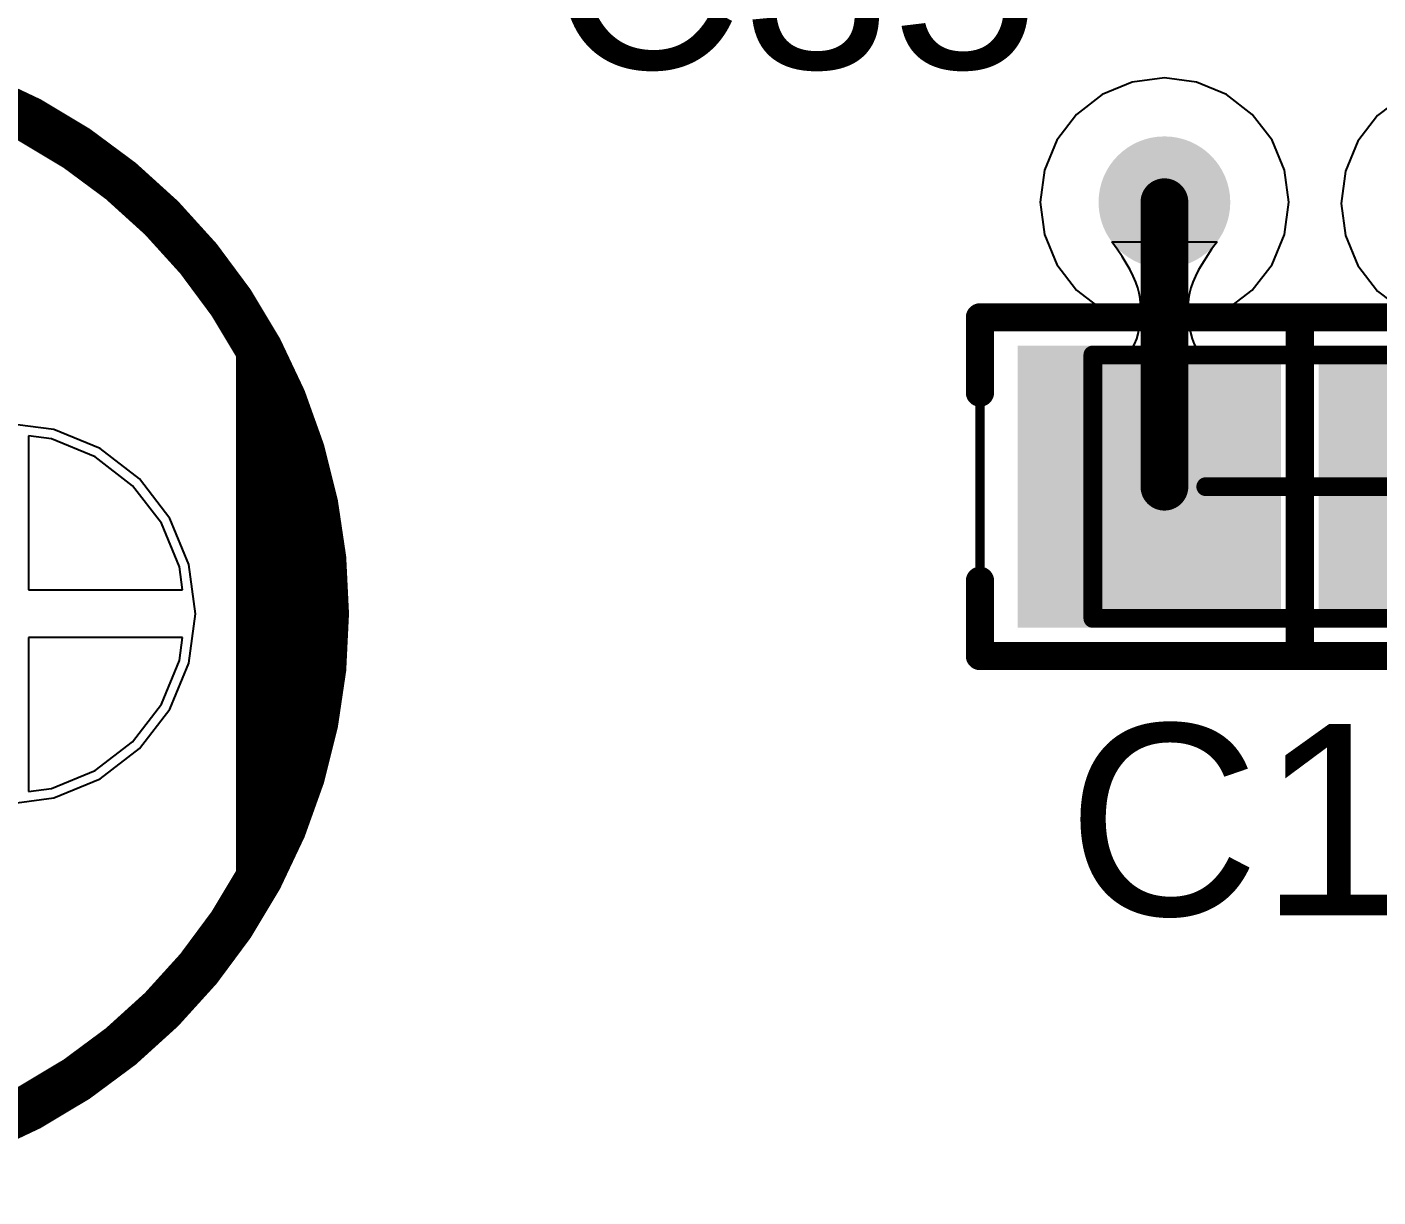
# Model space of a CAD drawing. Header units: inches. Extents: x -0.01 to 3.94, y -0.06 to 4.68.
# Drawn here: x 3.3454 to 3.6281, y 1.9785 to 2.2233 of the extents above; entities that cross this region are included whole.
import ezdxf

# ---------------------------------------------------------------- set-up
doc = ezdxf.new("R2010")
doc.units = ezdxf.units.IN
doc.header["$MEASUREMENT"] = 0
for name, color, linetype in [('Bottom Layer', 5, 'Continuous'), ('Bottom Solder', 6, 'Continuous'), ('Int1 -GND)', 16, 'Continuous'), ('Int2 -PWR)', 76, 'Continuous'), ('Multi-Layer', 9, 'Continuous'), ('Pad Holes', 156, 'Continuous'), ('Top 3D Body', 56, 'Continuous'), ('Top Courtyard', 56, 'Continuous'), ('Top Layer', 1, 'Continuous'), ('Top Overlay', 2, 'Continuous'), ('Top Paste', 8, 'Continuous'), ('Top Solder', 216, 'Continuous'), ('Via Holes', 16, 'Continuous')]:
    doc.layers.add(name, color=color, linetype=linetype)
doc.styles.add('Arial', font='', dxfattribs={"height": 0.2})
doc.styles.get('Arial').set_extended_font_data('Arial')

# ---------------------------------------------------------------- blocks, each defined once
blk = doc.blocks.new('ED49B4F6_595F_4D62_96BB_D7184CAA9B94_571')
at = {"layer": 'Bottom Layer'}
h = blk.add_hatch(color=5, dxfattribs=at)
edge = h.paths.add_edge_path()
edge.add_arc((0.05, 0), 0.02756, 0, 360)
at = {"layer": 'Bottom Solder'}
h = blk.add_hatch(color=6, dxfattribs=at)
edge = h.paths.add_edge_path()
edge.add_arc((0.05, 0), 0.02953, 0, 360)
at = {"layer": 'Int1 -GND)'}
h = blk.add_hatch(color=7, dxfattribs=at)
edge = h.paths.add_edge_path()
edge.add_arc((0.05, 0), 0.02756, 0, 360)
at = {"layer": 'Int2 -PWR)'}
h = blk.add_hatch(color=7, dxfattribs=at)
edge = h.paths.add_edge_path()
edge.add_arc((0.05, 0), 0.02756, 0, 360)
at = {"layer": 'Multi-Layer'}
h = blk.add_hatch(color=9, dxfattribs=at)
edge = h.paths.add_edge_path()
edge.add_arc((0.05, 0), 0.02756, 0, 360)
at = {"layer": 'Pad Holes'}
h = blk.add_hatch(color=7, dxfattribs=at)
edge = h.paths.add_edge_path()
edge.add_arc((0.05, 0), 0.0175, 0, 360)
at = {"layer": 'Top Layer'}
h = blk.add_hatch(color=1, dxfattribs=at)
edge = h.paths.add_edge_path()
edge.add_arc((0.05, 0), 0.02756, 0, 360)
at = {"layer": 'Top Solder'}
h = blk.add_hatch(color=216, dxfattribs=at)
edge = h.paths.add_edge_path()
edge.add_arc((0.05, 0), 0.02953, 0, 360)
at = {"layer": 'Top 3D Body'}
for points in [[(0.11614, 0, 0.00394, 0.00394, 1), (-0.11614, 0, 0.00394, 0.00394, 1)], [(0.11516, 0, 0.00197, 0.00197, 1), (0.11713, 0, 0.00197, 0.00197, 1)]]:
    blk.add_lwpolyline(points, format="xyseb", close=True, dxfattribs=at)
at = {"layer": 'Top Courtyard'}
for points in [[(0.12008, 0, 0.00394, 0.00394, 1), (-0.12008, 0, 0.00394, 0.00394, 1)], [(0.11909, 0, 0.00197, 0.00197, 1), (0.12106, 0, 0.00197, 0.00197, 1)]]:
    blk.add_lwpolyline(points, format="xyseb", close=True, dxfattribs=at)
at = {"layer": 'Top Overlay'}
for points in [[(0.11614, 0, 0.00787, 0.00787, 1), (-0.11614, 0, 0.00787, 0.00787, 1)], [(0.10039, 0.05512, 0.00394, 0.00394, 1), (0.10433, 0.05512, 0.00394, 0.00394, 1)], [(0.10433, 0.03937, 0.00394, 0.00394, 1), (0.10827, 0.03937, 0.00394, 0.00394, 1)], [(0.10827, 0.02362, 0.00394, 0.00394, 1), (0.1122, 0.02362, 0.00394, 0.00394, 1)], [(0.11417, 0, 0.00394, 0.00394, 1), (0.11811, 0, 0.00394, 0.00394, 1)], [(0.10827, -0.02756, 0.00394, 0.00394, 1), (0.1122, -0.02756, 0.00394, 0.00394, 1)], [(0.10039, -0.03937, 0.00394, 0.00394, 1), (0.10433, -0.03937, 0.00394, 0.00394, 1)], [(0.10039, -0.03937, 0.00394, 0.00394, 1), (0.10433, -0.03937, 0.00394, 0.00394, 1)], [(0.10433, -0.03937, 0.00394, 0.00394, 1), (0.10827, -0.03937, 0.00394, 0.00394, 1)], [(0.10039, -0.05512, 0.00394, 0.00394, 1), (0.10433, -0.05512, 0.00394, 0.00394, 1)]]:
    blk.add_lwpolyline(points, format="xyseb", close=True, dxfattribs=at)
for points in [[(0.10236, -0.03937, 0.00787, 0.00787, 0), (0.10236, 0.05512, 0.00787, 0.00787, 0)], [(0.1063, -0.03937, 0.00787, 0.00787, 0), (0.1063, 0.03937, 0.00787, 0.00787, 0)], [(0.11024, -0.02756, 0.00787, 0.00787, 0), (0.11024, 0.02362, 0.00787, 0.00787, 0)], [(0.10236, -0.05512, 0.00787, 0.00787, 0), (0.10236, -0.03937, 0.00787, 0.00787, 0)]]:
    blk.add_lwpolyline(points, format="xyseb", dxfattribs=at)
blk = doc.blocks.new('CAP_0805_2012_619')
at = {"layer": 'Top Layer'}
for points in [[(-0.05709, -0.02756), (-0.05709, 0.02756), (-0.00591, 0.02756), (-0.00591, -0.02756)], [(0.00591, -0.02756), (0.00591, 0.02756), (0.05709, 0.02756), (0.05709, -0.02756)]]:
    blk.add_hatch(color=1, dxfattribs=at).paths.add_polyline_path(points)
at = {"layer": 'Top Paste'}
for points in [[(-0.05709, -0.02756), (-0.05709, 0.02756), (-0.00591, 0.02756), (-0.00591, -0.02756)], [(0.00591, -0.02756), (0.00591, 0.02756), (0.05709, 0.02756), (0.05709, -0.02756)]]:
    blk.add_hatch(color=8, dxfattribs=at).paths.add_polyline_path(points)
at = {"layer": 'Top Solder'}
for points in [[(-0.05906, -0.02953), (-0.05906, 0.02953), (-0.00394, 0.02953), (-0.00394, -0.02953)], [(0.00394, -0.02953), (0.00394, 0.02953), (0.05906, 0.02953), (0.05906, -0.02953)]]:
    blk.add_hatch(color=216, dxfattribs=at).paths.add_polyline_path(points)
at = {"layer": 'Top 3D Body'}
for points in [[(-0.04331, 0.02756, 0.00394, 0.00394, 0), (0.04331, 0.02756, 0.00394, 0.00394, 0)], [(-0.04331, -0.02756, 0.00394, 0.00394, 0), (-0.04331, 0.02756, 0.00394, 0.00394, 0)], [(0.04331, -0.02756, 0.00394, 0.00394, 0), (0.04331, 0.02756, 0.00394, 0.00394, 0)], [(-0.04331, -0.02756, 0.00394, 0.00394, 0), (0.04331, -0.02756, 0.00394, 0.00394, 0)]]:
    blk.add_lwpolyline(points, format="xyseb", dxfattribs=at)
for points in [[(-0.04429, 0.02756, 0.00197, 0.00197, 1), (-0.04232, 0.02756, 0.00197, 0.00197, 1)], [(-0.04429, 0.02756, 0.00197, 0.00197, 1), (-0.04232, 0.02756, 0.00197, 0.00197, 1)], [(0.04232, 0.02756, 0.00197, 0.00197, 1), (0.04429, 0.02756, 0.00197, 0.00197, 1)], [(0.04232, 0.02756, 0.00197, 0.00197, 1), (0.04429, 0.02756, 0.00197, 0.00197, 1)], [(-0.04429, -0.02756, 0.00197, 0.00197, 1), (-0.04232, -0.02756, 0.00197, 0.00197, 1)], [(-0.04429, -0.02756, 0.00197, 0.00197, 1), (-0.04232, -0.02756, 0.00197, 0.00197, 1)], [(0.04232, -0.02756, 0.00197, 0.00197, 1), (0.04429, -0.02756, 0.00197, 0.00197, 1)], [(0.04232, -0.02756, 0.00197, 0.00197, 1), (0.04429, -0.02756, 0.00197, 0.00197, 1)]]:
    blk.add_lwpolyline(points, format="xyseb", close=True, dxfattribs=at)
at = {"layer": 'Top Courtyard'}
for points in [[(-0.06693, 0.0374, 0.00197, 0.00197, 0), (0.06693, 0.0374, 0.00197, 0.00197, 0)], [(-0.06693, -0.0374, 0.00197, 0.00197, 0), (-0.06693, 0.0374, 0.00197, 0.00197, 0)], [(0.06693, -0.0374, 0.00197, 0.00197, 0), (0.06693, 0.0374, 0.00197, 0.00197, 0)], [(0, -0.01969, 0.00394, 0.00394, 0), (0, 0.01968, 0.00394, 0.00394, 0)], [(-0.01969, 0, 0.00394, 0.00394, 0), (0.01969, 0, 0.00394, 0.00394, 0)], [(-0.06693, -0.0374, 0.00197, 0.00197, 0), (0.06693, -0.0374, 0.00197, 0.00197, 0)]]:
    blk.add_lwpolyline(points, format="xyseb", dxfattribs=at)
for points in [[(-0.06742, 0.0374, 0.000984, 0.000984, 1), (-0.06644, 0.0374, 0.000984, 0.000984, 1)], [(-0.06742, 0.0374, 0.000984, 0.000984, 1), (-0.06644, 0.0374, 0.000984, 0.000984, 1)], [(0.06644, 0.0374, 0.000984, 0.000984, 1), (0.06742, 0.0374, 0.000984, 0.000984, 1)], [(0.06644, 0.0374, 0.000984, 0.000984, 1), (0.06742, 0.0374, 0.000984, 0.000984, 1)], [(-0.00098, 0.01968, 0.00197, 0.00197, 1), (0.00099, 0.01968, 0.00197, 0.00197, 1)], [(-0.02067, 0, 0.00197, 0.00197, 1), (-0.0187, 0, 0.00197, 0.00197, 1)], [(0.0187, 0, 0.00197, 0.00197, 1), (0.02067, 0, 0.00197, 0.00197, 1)], [(-0.00098, -0.01969, 0.00197, 0.00197, 1), (0.00099, -0.01969, 0.00197, 0.00197, 1)], [(-0.06742, -0.0374, 0.000984, 0.000984, 1), (-0.06644, -0.0374, 0.000984, 0.000984, 1)], [(-0.06742, -0.0374, 0.000984, 0.000984, 1), (-0.06644, -0.0374, 0.000984, 0.000984, 1)], [(0.06644, -0.0374, 0.000984, 0.000984, 1), (0.06742, -0.0374, 0.000984, 0.000984, 1)], [(0.06644, -0.0374, 0.000984, 0.000984, 1), (0.06742, -0.0374, 0.000984, 0.000984, 1)]]:
    blk.add_lwpolyline(points, format="xyseb", close=True, dxfattribs=at)
at = {"layer": 'Top Overlay'}
for points in [[(-0.06693, 0.01968, 0.00591, 0.00591, 0), (-0.06693, 0.03543, 0.00591, 0.00591, 0)], [(-0.06693, 0.03543, 0.00591, 0.00591, 0), (0.06693, 0.03543, 0.00591, 0.00591, 0)], [(0, -0.03543, 0.00591, 0.00591, 0), (0, 0.03543, 0.00591, 0.00591, 0)], [(0.06693, 0.01968, 0.00591, 0.00591, 0), (0.06693, 0.03543, 0.00591, 0.00591, 0)], [(-0.06693, -0.03543, 0.00591, 0.00591, 0), (-0.06693, -0.01969, 0.00591, 0.00591, 0)], [(0.06693, -0.03543, 0.00591, 0.00591, 0), (0.06693, -0.01969, 0.00591, 0.00591, 0)], [(-0.06693, -0.03543, 0.00591, 0.00591, 0), (0.06693, -0.03543, 0.00591, 0.00591, 0)]]:
    blk.add_lwpolyline(points, format="xyseb", dxfattribs=at)
for points in [[(-0.06841, 0.03543, 0.00295, 0.00295, 1), (-0.06545, 0.03543, 0.00295, 0.00295, 1)], [(-0.06841, 0.03543, 0.00295, 0.00295, 1), (-0.06545, 0.03543, 0.00295, 0.00295, 1)], [(-0.00148, 0.03543, 0.00295, 0.00295, 1), (0.00148, 0.03543, 0.00295, 0.00295, 1)], [(0.06545, 0.03543, 0.00295, 0.00295, 1), (0.06841, 0.03543, 0.00295, 0.00295, 1)], [(0.06545, 0.03543, 0.00295, 0.00295, 1), (0.06841, 0.03543, 0.00295, 0.00295, 1)], [(-0.06841, 0.01968, 0.00295, 0.00295, 1), (-0.06545, 0.01968, 0.00295, 0.00295, 1)], [(0.06545, 0.01968, 0.00295, 0.00295, 1), (0.06841, 0.01968, 0.00295, 0.00295, 1)], [(-0.06841, -0.01969, 0.00295, 0.00295, 1), (-0.06545, -0.01969, 0.00295, 0.00295, 1)], [(0.06545, -0.01969, 0.00295, 0.00295, 1), (0.06841, -0.01969, 0.00295, 0.00295, 1)], [(-0.06841, -0.03543, 0.00295, 0.00295, 1), (-0.06545, -0.03543, 0.00295, 0.00295, 1)], [(-0.06841, -0.03543, 0.00295, 0.00295, 1), (-0.06545, -0.03543, 0.00295, 0.00295, 1)], [(-0.00148, -0.03543, 0.00295, 0.00295, 1), (0.00148, -0.03543, 0.00295, 0.00295, 1)], [(0.06545, -0.03543, 0.00295, 0.00295, 1), (0.06841, -0.03543, 0.00295, 0.00295, 1)], [(0.06545, -0.03543, 0.00295, 0.00295, 1), (0.06841, -0.03543, 0.00295, 0.00295, 1)]]:
    blk.add_lwpolyline(points, format="xyseb", close=True, dxfattribs=at)

msp = doc.modelspace()

# ---------------------------------------------------------------- hatches: boundary and pattern name
at = {"layer": 'Bottom Layer'}
h = msp.add_hatch(color=5, dxfattribs=at)
edge = h.paths.add_edge_path()
edge.add_arc((3.58339, 2.18661), 0.01378, 0, 360)
at = {"layer": 'Int1 -GND)'}
h = msp.add_hatch(color=7, dxfattribs=at)
edge = h.paths.add_edge_path()
edge.add_arc((3.58339, 2.18661), 0.01378, 0, 360)
at = {"layer": 'Int2 -PWR)'}
h = msp.add_hatch(color=7, dxfattribs=at)
edge = h.paths.add_edge_path()
edge.add_arc((3.58339, 2.18661), 0.01378, 0, 360)
at = {"layer": 'Top Layer'}
h = msp.add_hatch(color=1, dxfattribs=at)
edge = h.paths.add_edge_path()
edge.add_arc((3.58339, 2.18661), 0.01378, 0, 360)
at = {"layer": 'Via Holes'}
h = msp.add_hatch(color=7, dxfattribs=at)
edge = h.paths.add_edge_path()
edge.add_arc((3.58339, 2.18661), 0.00689, 0, 360)

# ---------------------------------------------------------------- linework, layer by layer
at = {"layer": 'Int1 -GND)'}
for p, q in [((3.57666, 2.21173), (3.57038, 2.20913)), ((3.58339, 2.21262), (3.57666, 2.21173)), ((3.59011, 2.21173), (3.58339, 2.21262)), ((3.59639, 2.20913), (3.59011, 2.21173)), ((3.57038, 2.20913), (3.565, 2.205)), ((3.60177, 2.205), (3.59639, 2.20913)), ((3.565, 2.205), (3.56087, 2.19962)), ((3.6059, 2.19962), (3.60177, 2.205)), ((3.56087, 2.19962), (3.55827, 2.19334)), ((3.6085, 2.19334), (3.6059, 2.19962)), ((3.55827, 2.19334), (3.55738, 2.18661)), ((3.60939, 2.18661), (3.6085, 2.19334)), ((3.55738, 2.18661), (3.55827, 2.17989)), ((3.6085, 2.17989), (3.60939, 2.18661)), ((3.55827, 2.17989), (3.56087, 2.17361)), ((3.6059, 2.17361), (3.6085, 2.17989)), ((3.56087, 2.17361), (3.565, 2.16823)), ((3.60177, 2.16823), (3.6059, 2.17361)), ((3.565, 2.16823), (3.57038, 2.1641)), ((3.59639, 2.1641), (3.60177, 2.16823)), ((3.57038, 2.1641), (3.57666, 2.1615)), ((3.59011, 2.1615), (3.59639, 2.1641)), ((3.57666, 2.1615), (3.58339, 2.16061)), ((3.58339, 2.16061), (3.59011, 2.1615)), ((3.35055, 2.1371), (3.34575, 2.13773)), ((3.34575, 2.13773), (3.34575, 2.10551)), ((3.35969, 2.13332), (3.35055, 2.1371)), ((3.36753, 2.1273), (3.35969, 2.13332)), ((3.37355, 2.11945), (3.36753, 2.1273)), ((3.37734, 2.11031), (3.37355, 2.11945)), ((3.37797, 2.10551), (3.37734, 2.11031)), ((3.34575, 2.10551), (3.37797, 2.10551)), ((3.37797, 2.09551), (3.34575, 2.09551)), ((3.34575, 2.09551), (3.34575, 2.06328)), ((3.37734, 2.0907), (3.37797, 2.09551)), ((3.37355, 2.08157), (3.37734, 2.0907)), ((3.36753, 2.07372), (3.37355, 2.08157)), ((3.35969, 2.0677), (3.36753, 2.07372)), ((3.35055, 2.06392), (3.35969, 2.0677)), ((3.34575, 2.06328), (3.35055, 2.06392))]:
    msp.add_line(p, q, dxfattribs=at)
at = {"layer": 'Int2 -PWR)'}
for p, q in [((3.63338, 2.2089), (3.62799, 2.20476)), ((3.62799, 2.20476), (3.62386, 2.19938)), ((3.62386, 2.19938), (3.62126, 2.19311)), ((3.62126, 2.19311), (3.62038, 2.18638)), ((3.62038, 2.18638), (3.62126, 2.17965)), ((3.62126, 2.17965), (3.62386, 2.17338)), ((3.62386, 2.17338), (3.62799, 2.16799)), ((3.62799, 2.16799), (3.63338, 2.16386)), ((3.35107, 2.13905), (3.34075, 2.14041)), ((3.3607, 2.13506), (3.35107, 2.13905)), ((3.36896, 2.12872), (3.3607, 2.13506)), ((3.3753, 2.12046), (3.36896, 2.12872)), ((3.37929, 2.11084), (3.3753, 2.12046)), ((3.38065, 2.10051), (3.37929, 2.11084)), ((3.37929, 2.09018), (3.38065, 2.10051)), ((3.3753, 2.08056), (3.37929, 2.09018)), ((3.36896, 2.07229), (3.3753, 2.08056)), ((3.3607, 2.06595), (3.36896, 2.07229)), ((3.35107, 2.06197), (3.3607, 2.06595)), ((3.34075, 2.06061), (3.35107, 2.06197))]:
    msp.add_line(p, q, dxfattribs=at)
at = {"layer": 'Top Layer'}
for p, q in [((3.57351, 2.17677), (3.57237, 2.17834)), ((3.57237, 2.17834), (3.5944, 2.17834)), ((3.57453, 2.17526), (3.57351, 2.17677)), ((3.59326, 2.17677), (3.59055, 2.17244)), ((3.5944, 2.17834), (3.59326, 2.17677)), ((3.57622, 2.17244), (3.57453, 2.17526)), ((3.57688, 2.17112), (3.57622, 2.17244)), ((3.57742, 2.16987), (3.57688, 2.17112)), ((3.58989, 2.17112), (3.58935, 2.16987)), ((3.59055, 2.17244), (3.58989, 2.17112)), ((3.57784, 2.16869), (3.57742, 2.16987)), ((3.57814, 2.16756), (3.57784, 2.16869)), ((3.58893, 2.16869), (3.58863, 2.16756)), ((3.58935, 2.16987), (3.58893, 2.16869)), ((3.57832, 2.1665), (3.57814, 2.16756)), ((3.57839, 2.16551), (3.57832, 2.1665)), ((3.58839, 2.16551), (3.57839, 2.16551)), ((3.58845, 2.1665), (3.58839, 2.16551)), ((3.58863, 2.16756), (3.58845, 2.1665)), ((3.57819, 2.16088), (3.57834, 2.1626)), ((3.57834, 2.1626), (3.57839, 2.16453)), ((3.57839, 2.16453), (3.58839, 2.16453)), ((3.58839, 2.16453), (3.58844, 2.1626)), ((3.58844, 2.1626), (3.58859, 2.16088)), ((3.57759, 2.15805), (3.57794, 2.15936)), ((3.57794, 2.15936), (3.57819, 2.16088)), ((3.58859, 2.16088), (3.58884, 2.15936)), ((3.58884, 2.15936), (3.58919, 2.15805)), ((3.57659, 2.15603), (3.57714, 2.15694)), ((3.57714, 2.15694), (3.57759, 2.15805)), ((3.58919, 2.15805), (3.58964, 2.15694)), ((3.58964, 2.15694), (3.59019, 2.15603)), ((3.57339, 2.15441), (3.57434, 2.15451)), ((3.59339, 2.15441), (3.57339, 2.15441)), ((3.57434, 2.15451), (3.57519, 2.15481)), ((3.57519, 2.15481), (3.57594, 2.15532)), ((3.57594, 2.15532), (3.57659, 2.15603)), ((3.59019, 2.15603), (3.59084, 2.15532)), ((3.59084, 2.15532), (3.59159, 2.15481)), ((3.59159, 2.15481), (3.59244, 2.15451)), ((3.59244, 2.15451), (3.59339, 2.15441))]:
    msp.add_line(p, q, dxfattribs=at)
msp.add_lwpolyline([(3.58339, 2.12709, 0.01, 0.01, 0), (3.58339, 2.18661, 0.01, 0.01, 0)], format="xyseb", dxfattribs=at)
for points in [[(3.58089, 2.18661, 0.005, 0.005, 1), (3.58589, 2.18661, 0.005, 0.005, 1)], [(3.58089, 2.12709, 0.005, 0.005, 1), (3.58589, 2.12709, 0.005, 0.005, 1)]]:
    msp.add_lwpolyline(points, format="xyseb", close=True, dxfattribs=at)

# ---------------------------------------------------------------- block references
at = {"rotation": 360}
msp.add_blockref('ED49B4F6_595F_4D62_96BB_D7184CAA9B94_571', (3.29075, 2.10051), dxfattribs=at)
msp.add_blockref('CAP_0805_2012_619', (3.61173, 2.12709))

# ---------------------------------------------------------------- texts
at = {"layer": 'Top Overlay', "style": 'Arial'}
for s, p in [('C35', (3.45472, 2.21457)), ('C12', (3.56299, 2.0374))]:
    msp.add_text(s, height=0.04, dxfattribs=at).set_placement(p)

doc.saveas('drawing.dxf')
